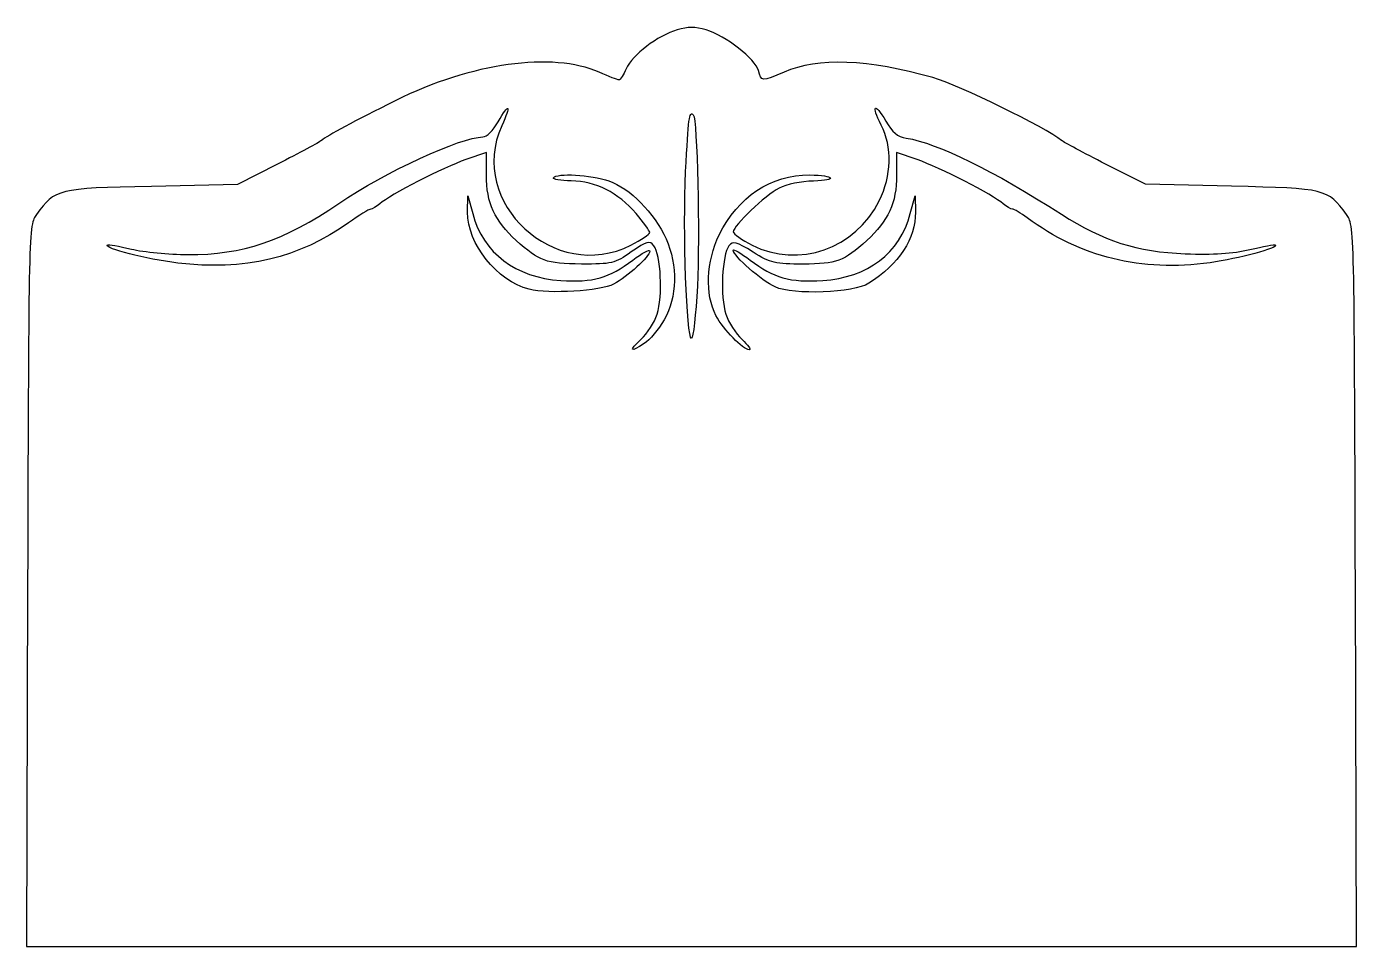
# Model space of a CAD drawing. Header units: centimetres. Extents: x -4.51 to 4.75, y -3.1 to 3.31.
import ezdxf

# ---------------------------------------------------------------- set-up
doc = ezdxf.new("R2010")
doc.units = ezdxf.units.CM
doc.header["$MEASUREMENT"] = 0
doc.layers.add('Layer 1', color=7, linetype='Continuous')

msp = doc.modelspace()

# ---------------------------------------------------------------- linework, layer by layer
at = {"layer": 'Layer 1'}
for points, knots in [([(-4.50505, -0.58401), (-4.49798, 1.90585), (-4.49744, 1.92823), (-4.44337, 2.00065), (-4.44337, 2.00065), (-4.31005, 2.17919), (-4.30042, 2.18154), (-3.64274, 2.19606), (-3.64274, 2.19606), (-3.64274, 2.19606), (-3.04271, 2.20931), (-3.04271, 2.20931), (-3.04271, 2.20931), (-3.04271, 2.20931), (-2.7649, 2.3505), (-2.7649, 2.3505), (-2.7649, 2.3505), (-2.6121, 2.42815), (-2.47393, 2.50258), (-2.45785, 2.5159), (-2.45785, 2.5159), (-2.41976, 2.54744), (-2.22524, 2.65202), (-1.94469, 2.79178), (-1.94469, 2.79178), (-1.41538, 3.05547), (-0.84975, 3.13433), (-0.52334, 2.98994), (-0.52334, 2.98994), (-0.45736, 2.96075), (-0.39589, 2.93688), (-0.38674, 2.93688), (-0.38674, 2.93688), (-0.37759, 2.93688), (-0.35449, 2.97215), (-0.3354, 3.01527), (-0.3354, 3.01527), (-0.29338, 3.11021), (-0.11637, 3.24513), (0.01959, 3.28586), (0.01959, 3.28586), (0.09383, 3.30811), (0.1449, 3.30793), (0.22092, 3.28515), (0.22092, 3.28515), (0.35701, 3.24438), (0.56438, 3.08297), (0.5847, 3.002), (0.5847, 3.002), (0.6045, 2.92311), (0.6097, 2.92281), (0.76477, 2.9914), (0.76477, 2.9914), (0.99718, 3.09421), (1.35335, 3.081), (1.79917, 2.95306), (1.79917, 2.95306), (1.98339, 2.90019), (2.5887, 2.60487), (2.6969, 2.51508), (2.6969, 2.51508), (2.71293, 2.50178), (2.85087, 2.42796), (3.00344, 2.35105), (3.00344, 2.35105), (3.00344, 2.35105), (3.28083, 2.21122), (3.28083, 2.21122), (3.28083, 2.21122), (3.28083, 2.21122), (3.8809, 2.19701), (3.8809, 2.19701), (3.8809, 2.19701), (4.53839, 2.18145), (4.5483, 2.17902), (4.68149, 2.00065), (4.68149, 2.00065), (4.73557, 1.92823), (4.7361, 1.90585), (4.74318, -0.58401), (4.74318, -0.58401), (4.74318, -0.58401), (4.75032, -3.09563), (4.75032, -3.09563), (4.75032, -3.09563), (4.75032, -3.09563), (0.11906, -3.09563), (0.11906, -3.09563), (0.11906, -3.09563), (0.11906, -3.09563), (-4.51219, -3.09563), (-4.51219, -3.09563), (-4.51219, -3.09563), (-4.51219, -3.09563), (-4.50505, -0.58401), (-4.50505, -0.58401)], [0, 0, 0, 0, 0.04, 0.04, 0.04, 0.04, 0.08, 0.08, 0.08, 0.08, 0.12, 0.12, 0.12, 0.12, 0.16, 0.16, 0.16, 0.16, 0.2, 0.2, 0.2, 0.2, 0.24, 0.24, 0.24, 0.24, 0.28, 0.28, 0.28, 0.28, 0.32, 0.32, 0.32, 0.32, 0.36, 0.36, 0.36, 0.36, 0.4, 0.4, 0.4, 0.4, 0.44, 0.44, 0.44, 0.44, 0.48, 0.48, 0.48, 0.48, 0.52, 0.52, 0.52, 0.52, 0.56, 0.56, 0.56, 0.56, 0.6, 0.6, 0.6, 0.6, 0.64, 0.64, 0.64, 0.64, 0.68, 0.68, 0.68, 0.68, 0.72, 0.72, 0.72, 0.72, 0.76, 0.76, 0.76, 0.76, 0.8, 0.8, 0.8, 0.8, 0.84, 0.84, 0.84, 0.84, 0.88, 0.88, 0.88, 0.88, 0.92, 0.92, 0.92, 0.92, 1, 1, 1, 1]), ([(-0.20965, 1.10177), (-0.17319, 1.12567), (-0.11114, 1.20008), (-0.07177, 1.26714), (-0.07177, 1.26714), (0.01994, 1.42336), (0.02527, 1.64587), (-0.05829, 1.83027), (-0.05829, 1.83027), (-0.14034, 2.01135), (-0.31083, 2.18429), (-0.45608, 2.23378), (-0.45608, 2.23378), (-0.58263, 2.2769), (-0.82124, 2.29036), (-0.84236, 2.25557), (-0.84236, 2.25557), (-0.84899, 2.24466), (-0.79314, 2.23472), (-0.71825, 2.23349), (-0.71825, 2.23349), (-0.5463, 2.23067), (-0.39294, 2.15362), (-0.26743, 2.00698), (-0.26743, 2.00698), (-0.21493, 1.94565), (-0.17198, 1.88591), (-0.17198, 1.87422), (-0.17198, 1.87422), (-0.17198, 1.86254), (-0.23111, 1.82301), (-0.30339, 1.78638), (-0.30339, 1.78638), (-0.83254, 1.51824), (-1.44475, 2.08343), (-1.2028, 2.6167), (-1.2028, 2.6167), (-1.1353, 2.76547), (-1.1501, 2.78289), (-1.2273, 2.64554), (-1.2273, 2.64554), (-1.26176, 2.58422), (-1.30634, 2.54), (-1.3337, 2.54), (-1.3337, 2.54), (-1.48657, 2.54), (-2.01661, 2.29538), (-2.33727, 2.07684), (-2.33727, 2.07684), (-2.72031, 1.81579), (-3.00601, 1.71919), (-3.39049, 1.72073), (-3.39049, 1.72073), (-3.51935, 1.72125), (-3.69573, 1.73861), (-3.78244, 1.75932), (-3.78244, 1.75932), (-3.86915, 1.78002), (-3.94421, 1.79284), (-3.94924, 1.78781), (-3.94924, 1.78781), (-3.97271, 1.76434), (-3.67966, 1.68908), (-3.45946, 1.66202), (-3.45946, 1.66202), (-3.0017, 1.60576), (-2.60894, 1.69809), (-2.26991, 1.94167), (-2.26991, 1.94167), (-2.1967, 1.99426), (-2.12726, 2.03729), (-2.11559, 2.03729), (-2.11559, 2.03729), (-2.10392, 2.03729), (-2.07558, 2.05402), (-2.0526, 2.07446), (-2.0526, 2.07446), (-1.98352, 2.13592), (-1.60754, 2.32884), (-1.45362, 2.3818), (-1.45362, 2.3818), (-1.45362, 2.3818), (-1.30969, 2.43132), (-1.30969, 2.43132), (-1.30969, 2.43132), (-1.30969, 2.43132), (-1.30969, 2.27294), (-1.30969, 2.27294), (-1.30969, 2.27294), (-1.30969, 2.08191), (-1.25113, 1.95387), (-1.10228, 1.81939), (-1.10228, 1.81939), (-0.94174, 1.67436), (-0.89365, 1.65697), (-0.64823, 1.65525), (-0.64823, 1.65525), (-0.43666, 1.65376), (-0.41605, 1.65873), (-0.30039, 1.73904), (-0.30039, 1.73904), (-0.19027, 1.8155), (-0.17382, 1.82004), (-0.14272, 1.78256), (-0.14272, 1.78256), (-0.09385, 1.72368), (-0.07999, 1.42808), (-0.12036, 1.30575), (-0.12036, 1.30575), (-0.13883, 1.24978), (-0.18903, 1.17121), (-0.23191, 1.13116), (-0.23191, 1.13116), (-0.31937, 1.04946), (-0.30946, 1.03637), (-0.20965, 1.10177)], [0, 0, 0, 0, 0.0333333, 0.0333333, 0.0333333, 0.0333333, 0.0666667, 0.0666667, 0.0666667, 0.0666667, 0.1, 0.1, 0.1, 0.1, 0.1333333, 0.1333333, 0.1333333, 0.1333333, 0.1666667, 0.1666667, 0.1666667, 0.1666667, 0.2, 0.2, 0.2, 0.2, 0.2333333, 0.2333333, 0.2333333, 0.2333333, 0.2666667, 0.2666667, 0.2666667, 0.2666667, 0.3, 0.3, 0.3, 0.3, 0.3333333, 0.3333333, 0.3333333, 0.3333333, 0.3666667, 0.3666667, 0.3666667, 0.3666667, 0.4, 0.4, 0.4, 0.4, 0.4333333, 0.4333333, 0.4333333, 0.4333333, 0.4666667, 0.4666667, 0.4666667, 0.4666667, 0.5, 0.5, 0.5, 0.5, 0.5333333, 0.5333333, 0.5333333, 0.5333333, 0.5666667, 0.5666667, 0.5666667, 0.5666667, 0.6, 0.6, 0.6, 0.6, 0.6333333, 0.6333333, 0.6333333, 0.6333333, 0.6666667, 0.6666667, 0.6666667, 0.6666667, 0.7, 0.7, 0.7, 0.7, 0.7333333, 0.7333333, 0.7333333, 0.7333333, 0.7666667, 0.7666667, 0.7666667, 0.7666667, 0.8, 0.8, 0.8, 0.8, 0.8333333, 0.8333333, 0.8333333, 0.8333333, 0.8666667, 0.8666667, 0.8666667, 0.8666667, 0.9, 0.9, 0.9, 0.9, 0.9333333, 0.9333333, 0.9333333, 0.9333333, 1, 1, 1, 1]), ([(0.47003, 1.13116), (0.42715, 1.17121), (0.37696, 1.24978), (0.35849, 1.30575), (0.35849, 1.30575), (0.31856, 1.42672), (0.33177, 1.72343), (0.37965, 1.78112), (0.37965, 1.78112), (0.40919, 1.81672), (0.42925, 1.81154), (0.54821, 1.73759), (0.54821, 1.73759), (0.67137, 1.66103), (0.70206, 1.65373), (0.89725, 1.65458), (0.89725, 1.65458), (1.1308, 1.65561), (1.17892, 1.6735), (1.3404, 1.81939), (1.3404, 1.81939), (1.48926, 1.95387), (1.54781, 2.08191), (1.54781, 2.27294), (1.54781, 2.27294), (1.54781, 2.27294), (1.54781, 2.43132), (1.54781, 2.43132), (1.54781, 2.43132), (1.54781, 2.43132), (1.69175, 2.3818), (1.69175, 2.3818), (1.69175, 2.3818), (1.84566, 2.32884), (2.22164, 2.13592), (2.29073, 2.07446), (2.29073, 2.07446), (2.3137, 2.05402), (2.34234, 2.03729), (2.35438, 2.03729), (2.35438, 2.03729), (2.36641, 2.03729), (2.4131, 2.00985), (2.45813, 1.9763), (2.45813, 1.9763), (2.82502, 1.70298), (3.25371, 1.59795), (3.73063, 1.66453), (3.73063, 1.66453), (3.93108, 1.69252), (4.20808, 1.76709), (4.18761, 1.78756), (4.18761, 1.78756), (4.1824, 1.79277), (4.10126, 1.77866), (4.0073, 1.75621), (4.0073, 1.75621), (3.88804, 1.72771), (3.75257, 1.7188), (3.55865, 1.72671), (3.55865, 1.72671), (3.22028, 1.7405), (2.98889, 1.81429), (2.69645, 2.00168), (2.69645, 2.00168), (2.22326, 2.30488), (1.83236, 2.49645), (1.61483, 2.53175), (1.61483, 2.53175), (1.55373, 2.54167), (1.51737, 2.57195), (1.47207, 2.65066), (1.47207, 2.65066), (1.39393, 2.78644), (1.36814, 2.76411), (1.44013, 2.62299), (1.44013, 2.62299), (1.51837, 2.46963), (1.51327, 2.26977), (1.42669, 2.09602), (1.42669, 2.09602), (1.25969, 1.76089), (0.86458, 1.62268), (0.54152, 1.78638), (0.54152, 1.78638), (0.46924, 1.82301), (0.4101, 1.86461), (0.4101, 1.87883), (0.4101, 1.87883), (0.4101, 1.92129), (0.63234, 2.13355), (0.7293, 2.18369), (0.7293, 2.18369), (0.78113, 2.21049), (0.88295, 2.23142), (0.96919, 2.23299), (0.96919, 2.23299), (1.14159, 2.23614), (1.11715, 2.2744), (0.94234, 2.27501), (0.94234, 2.27501), (0.67178, 2.27596), (0.44332, 2.12461), (0.31249, 1.85776), (0.31249, 1.85776), (0.22173, 1.67261), (0.21225, 1.44183), (0.28947, 1.29679), (0.28947, 1.29679), (0.34206, 1.198), (0.47798, 1.05833), (0.52153, 1.05833), (0.52153, 1.05833), (0.53609, 1.05833), (0.51291, 1.0911), (0.47003, 1.13116)], [0, 0, 0, 0, 0.0333333, 0.0333333, 0.0333333, 0.0333333, 0.0666667, 0.0666667, 0.0666667, 0.0666667, 0.1, 0.1, 0.1, 0.1, 0.1333333, 0.1333333, 0.1333333, 0.1333333, 0.1666667, 0.1666667, 0.1666667, 0.1666667, 0.2, 0.2, 0.2, 0.2, 0.2333333, 0.2333333, 0.2333333, 0.2333333, 0.2666667, 0.2666667, 0.2666667, 0.2666667, 0.3, 0.3, 0.3, 0.3, 0.3333333, 0.3333333, 0.3333333, 0.3333333, 0.3666667, 0.3666667, 0.3666667, 0.3666667, 0.4, 0.4, 0.4, 0.4, 0.4333333, 0.4333333, 0.4333333, 0.4333333, 0.4666667, 0.4666667, 0.4666667, 0.4666667, 0.5, 0.5, 0.5, 0.5, 0.5333333, 0.5333333, 0.5333333, 0.5333333, 0.5666667, 0.5666667, 0.5666667, 0.5666667, 0.6, 0.6, 0.6, 0.6, 0.6333333, 0.6333333, 0.6333333, 0.6333333, 0.6666667, 0.6666667, 0.6666667, 0.6666667, 0.7, 0.7, 0.7, 0.7, 0.7333333, 0.7333333, 0.7333333, 0.7333333, 0.7666667, 0.7666667, 0.7666667, 0.7666667, 0.8, 0.8, 0.8, 0.8, 0.8333333, 0.8333333, 0.8333333, 0.8333333, 0.8666667, 0.8666667, 0.8666667, 0.8666667, 0.9, 0.9, 0.9, 0.9, 0.9333333, 0.9333333, 0.9333333, 0.9333333, 1, 1, 1, 1]), ([(0.15972, 1.50151), (0.17829, 1.84575), (0.15902, 2.66762), (0.13173, 2.6949), (0.13173, 2.6949), (0.1038, 2.72283), (0.09671, 2.67013), (0.07843, 2.29888), (0.07843, 2.29888), (0.05808, 1.88576), (0.08429, 1.13771), (0.1191, 1.13771), (0.1191, 1.13771), (0.13065, 1.13771), (0.14893, 1.30142), (0.15972, 1.50151)], [0, 0, 0, 0, 0.2, 0.2, 0.2, 0.2, 0.4, 0.4, 0.4, 0.4, 0.6, 0.6, 0.6, 0.6, 1, 1, 1, 1]), ([(-0.42333, 1.51481), (-0.32488, 1.56746), (-0.17198, 1.70724), (-0.17198, 1.74458), (-0.17198, 1.74458), (-0.17198, 1.75986), (-0.22503, 1.73186), (-0.28988, 1.68237), (-0.28988, 1.68237), (-0.45229, 1.55839), (-0.56732, 1.52583), (-0.79189, 1.54024), (-0.79189, 1.54024), (-1.10546, 1.56036), (-1.33124, 1.7319), (-1.40507, 2.00609), (-1.40507, 2.00609), (-1.40507, 2.00609), (-1.43841, 2.1299), (-1.43841, 2.1299), (-1.43841, 2.1299), (-1.43841, 2.1299), (-1.44019, 2.01639), (-1.44019, 2.01639), (-1.44019, 2.01639), (-1.44365, 1.7969), (-1.23603, 1.53665), (-1.01187, 1.47949), (-1.01187, 1.47949), (-0.8761, 1.44487), (-0.51341, 1.46664), (-0.42333, 1.51481)], [0, 0, 0, 0, 0.1111111, 0.1111111, 0.1111111, 0.1111111, 0.2222222, 0.2222222, 0.2222222, 0.2222222, 0.3333333, 0.3333333, 0.3333333, 0.3333333, 0.4444444, 0.4444444, 0.4444444, 0.4444444, 0.5555556, 0.5555556, 0.5555556, 0.5555556, 0.6666667, 0.6666667, 0.6666667, 0.6666667, 0.7777778, 0.7777778, 0.7777778, 0.7777778, 1, 1, 1, 1]), ([(1.35492, 1.52104), (1.56402, 1.65374), (1.6812, 1.83323), (1.67832, 2.01639), (1.67832, 2.01639), (1.67832, 2.01639), (1.67653, 2.1299), (1.67653, 2.1299), (1.67653, 2.1299), (1.67653, 2.1299), (1.6432, 2.00609), (1.6432, 2.00609), (1.6432, 2.00609), (1.56873, 1.72954), (1.34726, 1.5606), (1.0327, 1.54041), (1.0327, 1.54041), (0.80524, 1.52581), (0.691, 1.55795), (0.528, 1.68237), (0.528, 1.68237), (0.46316, 1.73186), (0.4101, 1.76295), (0.4101, 1.75144), (0.4101, 1.75144), (0.4101, 1.71184), (0.6087, 1.53721), (0.70115, 1.49552), (0.70115, 1.49552), (0.82924, 1.43776), (1.24955, 1.45416), (1.35492, 1.52104)], [0, 0, 0, 0, 0.1111111, 0.1111111, 0.1111111, 0.1111111, 0.2222222, 0.2222222, 0.2222222, 0.2222222, 0.3333333, 0.3333333, 0.3333333, 0.3333333, 0.4444444, 0.4444444, 0.4444444, 0.4444444, 0.5555556, 0.5555556, 0.5555556, 0.5555556, 0.6666667, 0.6666667, 0.6666667, 0.6666667, 0.7777778, 0.7777778, 0.7777778, 0.7777778, 1, 1, 1, 1])]:
    msp.add_open_spline(points, degree=3, knots=knots, dxfattribs=at)

doc.saveas('drawing.dxf')
